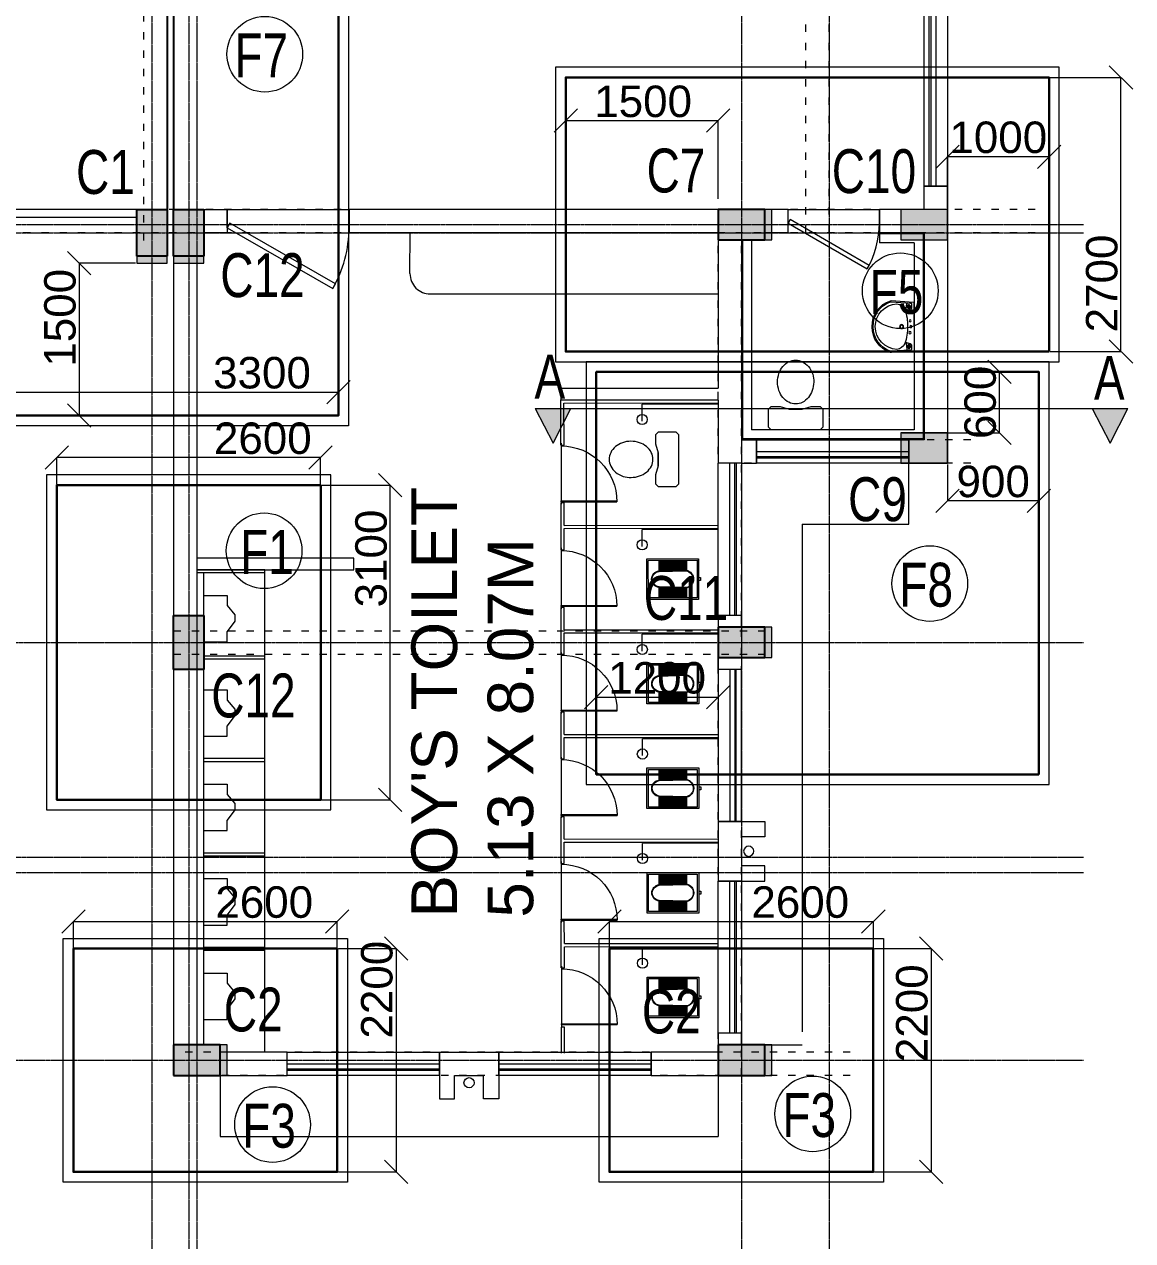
# Model space of a CAD drawing. Header units: inches. Extents: x 719368 to 6315912, y -2624014 to 446967.
# Drawn here: x 6030839 to 6041758, y -2143657 to -2131676 of the extents above; entities that cross this region are included whole.
import ezdxf
from ezdxf.lldxf.tags import DXFTag

# ---------------------------------------------------------------- set-up
doc = ezdxf.new("R2010")
doc.units = ezdxf.units.IN
doc.header["$LTSCALE"] = 20
doc.header["$MEASUREMENT"] = 0
doc.header["$PDMODE"] = 3
for name, pattern in [('ACAD_ISO03W100', [30, 12, -18]), ('CENTER', [2, 1.25, -0.25, 0.25, -0.25]), ('CENTER2', [1.125, 0.75, -0.125, 0.125, -0.125]), ('DASHED2', [0.375, 0.25, -0.125])]:
    doc.linetypes.add(name, pattern=pattern)
doc.layers.get('0').update_dxf_attribs({"color": 51, "lineweight": 30})
doc.layers.get('Defpoints').update_dxf_attribs({"lineweight": 25})
for name, color, linetype, lineweight in [('COL HATCH', 254, 'Continuous', 5), ('COL.FILL', 6, 'Continuous', 20), ('COLUMN', 2, 'Continuous', 25), ('CUBICAL TOILET', 160, 'Continuous', 9), ('DIM', 7, 'Continuous', 13), ('DOOR', 43, 'Continuous', 13), ('FIXTURE', 15, 'DASHDOT', 9), ('FOOTING', 73, 'Continuous', 30), ('GRID', 202, 'CENTER', 5), ('HACHE', 6, 'Continuous', 9), ('HIDDEN', 181, 'ACAD_ISO03W100', 18), ('PROJ.', 30, 'DASHED2', 13), ('Railing', 34, 'Continuous', 20), ('STAIR', 4, 'Continuous', 25), ('Text', 7, 'Continuous', 15), ('Ventilator', 6, 'DASHED', 20), ('WALL', 1, 'Continuous', 18), ('window', 71, 'Continuous', 18), ('Window-Wall', 7, 'Continuous', 20)]:
    doc.layers.add(name, color=color, linetype=linetype, lineweight=lineweight)
doc.layers.add('expension joint', color=248, linetype='Continuous')
doc.styles.add('BOLD', font='arial.ttf')
doc.styles.add('DIM SUMBI', font='arial.ttf')
doc.styles.add('L120', font='simplex.shx', dxfattribs={"height": 1})
tags = doc.linetypes.add('DASHDOT', pattern=[1, 0.5, -0.25, 0, -0.25]).pattern_tags.tags
tags[10:11] = [DXFTag(74, 4), DXFTag(75, 0), DXFTag(340, '0'), DXFTag(46, 1.0), DXFTag(50, 0.0), DXFTag(44, 0.0), DXFTag(45, 0.0)]
tags[8:9] = [DXFTag(74, 4), DXFTag(75, 0), DXFTag(340, '0'), DXFTag(46, 1.0), DXFTag(50, 0.0), DXFTag(44, 0.0), DXFTag(45, 0.0)]
tags[6:7] = [DXFTag(74, 4), DXFTag(75, 0), DXFTag(340, '0'), DXFTag(46, 1.0), DXFTag(50, 0.0), DXFTag(44, 0.0), DXFTag(45, 0.0)]
tags[4:5] = [DXFTag(74, 4), DXFTag(75, 0), DXFTag(340, '0'), DXFTag(46, 1.0), DXFTag(50, 0.0), DXFTag(44, 0.0), DXFTag(45, 0.0)]
tags = doc.linetypes.add('DASHED', pattern=[0.75, 0.5, -0.25]).pattern_tags.tags
tags[6:7] = [DXFTag(74, 4), DXFTag(75, 0), DXFTag(340, '0'), DXFTag(46, 1.0), DXFTag(50, 0.0), DXFTag(44, 0.0), DXFTag(45, 0.0)]
tags[4:5] = [DXFTag(74, 4), DXFTag(75, 0), DXFTag(340, '0'), DXFTag(46, 1.0), DXFTag(50, 0.0), DXFTag(44, 0.0), DXFTag(45, 0.0)]
doc.dimstyles.new('PL1', dxfattribs={"dimtxt": 275, "dimasz": 230, "dimexe": 0.18, "dimexo": 12, "dimgap": 30, "dimtad": 1, "dimjust": 1, "dimdec": 0, "dimzin": 0, "dimdsep": 46, "dimtxsty": 'BOLD', "dimblk": 'OBLIQUE', "dimcen": 0.09, "dimclrd": 256, "dimclre": 256, "dimadec": 0, "dimazin": 0, "dimtfac": 1, "dimtdec": 0, "dimtofl": 0, "dimtmove": 0, "dimatfit": 3, "dimfxl": 0.18, "dimtolj": 1, "dimtzin": 0, "dimlwd": -1, "dimlwe": -1, "dimarcsym": 0})

# ---------------------------------------------------------------- blocks, each defined once
blk = doc.blocks.new('C3')
at = {"layer": 'COLUMN'}
h = blk.add_hatch(color=7, dxfattribs=at)
h.dxf.hatch_style = 1
h.paths.add_polyline_path([(0.3, 0), (0, 0), (0, -0.53), (0.3, -0.53)])
for p, q in [((0, 0), (0, -0.53)), ((0.3, 0), (0, 0)), ((0.3, -0.53), (0.3, 0)), ((0, -0.53), (0.3, -0.53))]:
    blk.add_line(p, q, dxfattribs=at)
blk = doc.blocks.new('_Oblique')
at = {"layer": 'STAIR', "color": 0, "lineweight": -2}
blk.add_line((-0.5, -0.5), (0.5, 0.5), dxfattribs=at)
blk = doc.blocks.new('*D388')
at = {"layer": 'Defpoints', "color": 0, "transparency": 16777216}
for p in [(6031158, -2135943), (6031158, -2136215), (6033758, -2136215)]:
    blk.add_point(p, dxfattribs=at)
at = {"layer": 'DIM', "transparency": 16777216}
for p, q in [((6031158, -2136203), (6031158, -2135943)), ((6033758, -2135943), (6031158, -2135943)), ((6033758, -2136203), (6033758, -2135943))]:
    blk.add_line(p, q, dxfattribs=at)
at = {"layer": 'DIM', "transparency": 16777216, "xscale": 230, "yscale": 230, "zscale": 230, "rotation": 180}
blk.add_blockref('_Oblique', (6031158, -2135943), dxfattribs=at)
at = {"layer": 'DIM', "transparency": 16777216, "xscale": 230, "yscale": 230, "zscale": 230}
blk.add_blockref('_Oblique', (6033758, -2135943), dxfattribs=at)
at = {"layer": 'DIM', "color": 0, "transparency": 16777216, "insert": (6033188, -2135755), "char_height": 310, "attachment_point": 5, "style": 'BOLD'}
blk.add_mtext('\\A1;2600', dxfattribs=at)
blk = doc.blocks.new('*D389')
at = {"layer": 'Defpoints', "color": 0, "transparency": 16777216}
for p in [(6033520, -2136215), (6034444, -2136215), (6033512, -2139315)]:
    blk.add_point(p, dxfattribs=at)
at = {"layer": 'DIM', "transparency": 16777216}
for p, q in [((6033532, -2136215), (6034444, -2136215)), ((6034444, -2139315), (6034444, -2136215)), ((6033524, -2139315), (6034444, -2139315))]:
    blk.add_line(p, q, dxfattribs=at)
at = {"layer": 'DIM', "transparency": 16777216, "xscale": 230, "yscale": 230, "zscale": 230}
for p, rotation in [((6034444, -2136215), 90), ((6034444, -2139315), 270)]:
    blk.add_blockref('_Oblique', p, dxfattribs=dict(at, rotation=rotation))
at = {"layer": 'DIM', "color": 0, "transparency": 16777216, "insert": (6034256, -2136938), "char_height": 310, "attachment_point": 5, "rotation": 90, "style": 'BOLD'}
blk.add_mtext('\\A1;3100', dxfattribs=at)
blk = doc.blocks.new('*D390')
at = {"layer": 'Defpoints', "color": 0, "transparency": 16777216}
for p in [(6039203, -2140780), (6039203, -2142980), (6039772, -2142980)]:
    blk.add_point(p, dxfattribs=at)
at = {"layer": 'DIM', "transparency": 16777216}
for p, q in [((6039215, -2140780), (6039772, -2140780)), ((6039772, -2140780), (6039772, -2142980)), ((6039215, -2142980), (6039772, -2142980))]:
    blk.add_line(p, q, dxfattribs=at)
at = {"layer": 'DIM', "transparency": 16777216, "xscale": 230, "yscale": 230, "zscale": 230}
for p, rotation in [((6039772, -2140780), 90), ((6039772, -2142980), 270)]:
    blk.add_blockref('_Oblique', p, dxfattribs=dict(at, rotation=rotation))
at = {"layer": 'DIM', "color": 0, "transparency": 16777216, "insert": (6039584, -2141417), "char_height": 310, "attachment_point": 5, "rotation": 90, "style": 'BOLD'}
blk.add_mtext('\\A1;2200', dxfattribs=at)
blk = doc.blocks.new('*D391')
at = {"layer": 'Defpoints', "color": 0, "transparency": 16777216}
for p in [(6039203, -2140512), (6036603, -2141026), (6039203, -2141018)]:
    blk.add_point(p, dxfattribs=at)
at = {"layer": 'DIM', "transparency": 16777216}
for p, q in [((6036603, -2141014), (6036603, -2140512)), ((6036603, -2140512), (6039203, -2140512)), ((6039203, -2141006), (6039203, -2140512))]:
    blk.add_line(p, q, dxfattribs=at)
at = {"layer": 'DIM', "transparency": 16777216, "xscale": 230, "yscale": 230, "zscale": 230, "rotation": 180}
blk.add_blockref('_Oblique', (6036603, -2140512), dxfattribs=at)
at = {"layer": 'DIM', "transparency": 16777216, "xscale": 230, "yscale": 230, "zscale": 230}
blk.add_blockref('_Oblique', (6039203, -2140512), dxfattribs=at)
at = {"layer": 'DIM', "color": 0, "transparency": 16777216, "insert": (6038483, -2140324), "char_height": 310, "attachment_point": 5, "style": 'BOLD'}
blk.add_mtext('\\A1;2600', dxfattribs=at)
blk = doc.blocks.new('*D392')
at = {"layer": 'Defpoints', "color": 0, "transparency": 16777216}
for p in [(6033922, -2140780), (6033922, -2142980), (6034502, -2142980)]:
    blk.add_point(p, dxfattribs=at)
at = {"layer": 'DIM', "transparency": 16777216}
for p, q in [((6033934, -2140780), (6034502, -2140780)), ((6034502, -2140780), (6034502, -2142980)), ((6033934, -2142980), (6034502, -2142980))]:
    blk.add_line(p, q, dxfattribs=at)
at = {"layer": 'DIM', "transparency": 16777216, "xscale": 230, "yscale": 230, "zscale": 230}
for p, rotation in [((6034502, -2140780), 90), ((6034502, -2142980), 270)]:
    blk.add_blockref('_Oblique', p, dxfattribs=dict(at, rotation=rotation))
at = {"layer": 'DIM', "color": 0, "transparency": 16777216, "insert": (6034313, -2141185), "char_height": 310, "attachment_point": 5, "rotation": 90, "style": 'BOLD'}
blk.add_mtext('\\A1;2200', dxfattribs=at)
blk = doc.blocks.new('*D393')
at = {"layer": 'Defpoints', "color": 0, "transparency": 16777216}
for p in [(6033922, -2140512), (6031322, -2141026), (6033922, -2141018)]:
    blk.add_point(p, dxfattribs=at)
at = {"layer": 'DIM', "transparency": 16777216}
for p, q in [((6031322, -2141014), (6031322, -2140512)), ((6031322, -2140512), (6033922, -2140512)), ((6033922, -2141006), (6033922, -2140512))]:
    blk.add_line(p, q, dxfattribs=at)
at = {"layer": 'DIM', "transparency": 16777216, "xscale": 230, "yscale": 230, "zscale": 230, "rotation": 180}
blk.add_blockref('_Oblique', (6031322, -2140512), dxfattribs=at)
at = {"layer": 'DIM', "transparency": 16777216, "xscale": 230, "yscale": 230, "zscale": 230}
blk.add_blockref('_Oblique', (6033922, -2140512), dxfattribs=at)
at = {"layer": 'DIM', "color": 0, "transparency": 16777216, "insert": (6033202, -2140324), "char_height": 310, "attachment_point": 5, "style": 'BOLD'}
blk.add_mtext('\\A1;2600', dxfattribs=at)
blk = doc.blocks.new('*D394')
at = {"layer": 'Defpoints', "color": 0, "transparency": 16777216}
for p in [(6040934, -2132200), (6041643, -2132200), (6040934, -2134900)]:
    blk.add_point(p, dxfattribs=at)
at = {"layer": 'DIM', "transparency": 16777216}
for p, q in [((6040946, -2132200), (6041643, -2132200)), ((6041643, -2134900), (6041643, -2132200)), ((6040946, -2134900), (6041643, -2134900))]:
    blk.add_line(p, q, dxfattribs=at)
at = {"layer": 'DIM', "transparency": 16777216, "xscale": 230, "yscale": 230, "zscale": 230}
for p, rotation in [((6041643, -2132200), 90), ((6041643, -2134900), 270)]:
    blk.add_blockref('_Oblique', p, dxfattribs=dict(at, rotation=rotation))
at = {"layer": 'DIM', "color": 0, "transparency": 16777216, "insert": (6041455, -2134229), "char_height": 310, "attachment_point": 5, "rotation": 90, "style": 'BOLD'}
blk.add_mtext('\\A1;2700', dxfattribs=at)
blk = doc.blocks.new('*D395')
at = {"layer": 'Defpoints', "color": 0, "transparency": 16777216}
for p in [(6036173, -2132625), (6036173, -2133408), (6037673, -2133408)]:
    blk.add_point(p, dxfattribs=at)
at = {"layer": 'DIM', "transparency": 16777216}
for p, q in [((6036173, -2133396), (6036173, -2132625)), ((6036173, -2132625), (6037673, -2132625)), ((6037673, -2133396), (6037673, -2132625))]:
    blk.add_line(p, q, dxfattribs=at)
at = {"layer": 'DIM', "transparency": 16777216, "xscale": 230, "yscale": 230, "zscale": 230, "rotation": 180}
blk.add_blockref('_Oblique', (6036173, -2132625), dxfattribs=at)
at = {"layer": 'DIM', "transparency": 16777216, "xscale": 230, "yscale": 230, "zscale": 230}
blk.add_blockref('_Oblique', (6037673, -2132625), dxfattribs=at)
at = {"layer": 'DIM', "color": 0, "transparency": 16777216, "insert": (6036935, -2132437), "char_height": 310, "attachment_point": 5, "style": 'BOLD'}
blk.add_mtext('\\A1;1500', dxfattribs=at)
blk = doc.blocks.new('*D396')
at = {"layer": 'Defpoints', "color": 0, "transparency": 16777216}
for p in [(6040934, -2132980), (6039934, -2133500), (6040934, -2133500)]:
    blk.add_point(p, dxfattribs=at)
at = {"layer": 'DIM', "transparency": 16777216}
for p, q in [((6039934, -2133488), (6039934, -2132979)), ((6040934, -2132980), (6039934, -2132980)), ((6040934, -2133488), (6040934, -2132979))]:
    blk.add_line(p, q, dxfattribs=at)
at = {"layer": 'DIM', "transparency": 16777216, "xscale": 230, "yscale": 230, "zscale": 230, "rotation": 180}
blk.add_blockref('_Oblique', (6039934, -2132980), dxfattribs=at)
at = {"layer": 'DIM', "transparency": 16777216, "xscale": 230, "yscale": 230, "zscale": 230}
blk.add_blockref('_Oblique', (6040934, -2132980), dxfattribs=at)
at = {"layer": 'DIM', "color": 0, "transparency": 16777216, "insert": (6040434, -2132791), "char_height": 310, "attachment_point": 5, "style": 'BOLD'}
blk.add_mtext('\\A1;1000', dxfattribs=at)
blk = doc.blocks.new('*D397')
at = {"layer": 'Defpoints', "color": 0, "transparency": 16777216}
for p in [(6036473, -2137880), (6037673, -2137915), (6036473, -2138304)]:
    blk.add_point(p, dxfattribs=at)
at = {"layer": 'DIM', "transparency": 16777216}
for p, q in [((6036473, -2137892), (6036473, -2138304)), ((6037673, -2137927), (6037673, -2138304)), ((6036473, -2138304), (6037673, -2138304))]:
    blk.add_line(p, q, dxfattribs=at)
at = {"layer": 'DIM', "transparency": 16777216, "xscale": 230, "yscale": 230, "zscale": 230, "rotation": 180}
blk.add_blockref('_Oblique', (6036473, -2138304), dxfattribs=at)
at = {"layer": 'DIM', "transparency": 16777216, "xscale": 230, "yscale": 230, "zscale": 230}
blk.add_blockref('_Oblique', (6037673, -2138304), dxfattribs=at)
at = {"layer": 'DIM', "color": 0, "transparency": 16777216, "insert": (6037073, -2138115), "char_height": 310, "attachment_point": 5, "style": 'BOLD'}
blk.add_mtext('\\A1;1200', dxfattribs=at)
blk = doc.blocks.new('*D398')
at = {"layer": 'Defpoints', "color": 0, "transparency": 16777216}
for p in [(6039934, -2136000), (6040834, -2136000), (6040834, -2136370)]:
    blk.add_point(p, dxfattribs=at)
at = {"layer": 'DIM', "transparency": 16777216}
for p, q in [((6039934, -2136012), (6039934, -2136370)), ((6040834, -2136012), (6040834, -2136370)), ((6040834, -2136370), (6039934, -2136370))]:
    blk.add_line(p, q, dxfattribs=at)
at = {"layer": 'DIM', "transparency": 16777216, "xscale": 230, "yscale": 230, "zscale": 230, "rotation": 180}
blk.add_blockref('_Oblique', (6039934, -2136370), dxfattribs=at)
at = {"layer": 'DIM', "transparency": 16777216, "xscale": 230, "yscale": 230, "zscale": 230}
blk.add_blockref('_Oblique', (6040834, -2136370), dxfattribs=at)
at = {"layer": 'DIM', "color": 0, "transparency": 16777216, "insert": (6040384, -2136181), "char_height": 310, "attachment_point": 5, "style": 'BOLD'}
blk.add_mtext('\\A1;900', dxfattribs=at)
blk = doc.blocks.new('*D399')
at = {"layer": 'Defpoints', "color": 0, "transparency": 16777216}
for p in [(6039474, -2135100), (6040446, -2135100), (6039474, -2135700)]:
    blk.add_point(p, dxfattribs=at)
at = {"layer": 'DIM', "transparency": 16777216}
for p, q in [((6039486, -2135100), (6040446, -2135100)), ((6040446, -2135700), (6040446, -2135100)), ((6039486, -2135700), (6040446, -2135700))]:
    blk.add_line(p, q, dxfattribs=at)
at = {"layer": 'DIM', "transparency": 16777216, "xscale": 230, "yscale": 230, "zscale": 230}
for p, rotation in [((6040446, -2135100), 90), ((6040446, -2135700), 270)]:
    blk.add_blockref('_Oblique', p, dxfattribs=dict(at, rotation=rotation))
at = {"layer": 'DIM', "color": 0, "transparency": 16777216, "insert": (6040257, -2135400), "char_height": 310, "attachment_point": 5, "rotation": 90, "style": 'BOLD'}
blk.add_mtext('\\A1;600', dxfattribs=at)
blk = doc.blocks.new('*D404')
at = {"layer": 'Defpoints', "color": 0, "transparency": 16777216}
for p in [(6031945, -2134030), (6031379, -2135530), (6031945, -2135530)]:
    blk.add_point(p, dxfattribs=at)
at = {"layer": 'DIM', "transparency": 16777216}
for p, q in [((6031933, -2134030), (6031379, -2134030)), ((6031379, -2134030), (6031379, -2135530)), ((6031933, -2135530), (6031379, -2135530))]:
    blk.add_line(p, q, dxfattribs=at)
at = {"layer": 'DIM', "transparency": 16777216, "xscale": 230, "yscale": 230, "zscale": 230}
for p, rotation in [((6031379, -2134030), 90), ((6031379, -2135530), 270)]:
    blk.add_blockref('_Oblique', p, dxfattribs=dict(at, rotation=rotation))
at = {"layer": 'DIM', "color": 0, "transparency": 16777216, "insert": (6031191, -2134567), "char_height": 310, "attachment_point": 5, "rotation": 90, "style": 'BOLD'}
blk.add_mtext('\\A1;1500', dxfattribs=at)
blk = doc.blocks.new('*D405')
at = {"layer": 'Defpoints', "color": 0, "transparency": 16777216}
for p in [(6030633, -2135212), (6033933, -2135212), (6030633, -2135298)]:
    blk.add_point(p, dxfattribs=at)
at = {"layer": 'DIM', "transparency": 16777216}
for p, q in [((6030633, -2135224), (6030633, -2135299)), ((6033933, -2135224), (6033933, -2135299)), ((6030633, -2135298), (6033933, -2135298))]:
    blk.add_line(p, q, dxfattribs=at)
at = {"layer": 'DIM', "transparency": 16777216, "xscale": 230, "yscale": 230, "zscale": 230, "rotation": 180}
blk.add_blockref('_Oblique', (6030633, -2135298), dxfattribs=at)
at = {"layer": 'DIM', "transparency": 16777216, "xscale": 230, "yscale": 230, "zscale": 230}
blk.add_blockref('_Oblique', (6033933, -2135298), dxfattribs=at)
at = {"layer": 'DIM', "color": 0, "transparency": 16777216, "insert": (6033180, -2135110), "char_height": 310, "attachment_point": 5, "style": 'BOLD'}
blk.add_mtext('\\A1;3300', dxfattribs=at)
blk = doc.blocks.new('New Shaft')
at = {"layer": 'FIXTURE'}
blk.add_circle((0.327, -0.302), 0.05, dxfattribs=at)
at = {"layer": 'WALL'}
for p, q in [((0.035, 0), (0.62, 0)), ((0.035, 0), (0.035, -0.46)), ((0.62, 0), (0.62, -0.46)), ((0.185, -0.46), (0.185, -0.23)), ((0.185, -0.23), (0.47, -0.23)), ((0.47, -0.46), (0.47, -0.23)), ((0.035, -0.46), (0.185, -0.46)), ((0.62, -0.46), (0.47, -0.46))]:
    blk.add_line(p, q, dxfattribs=at)
blk = doc.blocks.new('*U81')
for p, q in [((0, 0), (0, 6)), ((40, 0), (40, 6))]:
    blk.add_line(p, q)
blk.add_lwpolyline([(0, 0), (34.64, -20), (35.52, -18.48), (0.88, 1.52)], close=True)
blk.add_arc((0, 0), 40, 330, 360)
blk = doc.blocks.new('New Doors')
at = {"layer": 'DOOR'}
blk.add_line((0, 0.18), (1.199, 0.18), dxfattribs=at)
at = {"layer": 'DOOR', "xscale": 0.0299845412869386, "yscale": 0.0299845412869386, "zscale": 0.0299845412869386}
blk.add_blockref('*U81', (0, 0), dxfattribs=at)
blk = doc.blocks.new('VENTILATOR')
at = {"layer": 'Ventilator', "ltscale": 0.02}
for p, q in [((-0.18, -1.5), (-0.18, 0)), ((-0.165, 0), (-0.165, -1.5))]:
    blk.add_line(p, q, dxfattribs=at)
at = {"layer": 'Window-Wall'}
for p, q in [((-0.23, 0), (0, 0)), ((-0.23, -1.5), (-0.23, 0)), ((-0.115, 0), (-0.115, -1.5)), ((0, 0), (0, -1.5)), ((-0.23, -1.5), (0, -1.5))]:
    blk.add_line(p, q, dxfattribs=at)
blk = doc.blocks.new('Urinal 1')
for p, q in [((0, 9), (9, 9)), ((0, 9), (0, -9)), ((9, 9), (9, 5)), ((12, 1), (9, 5)), ((12, -1.5), (12, 1)), ((9, -5), (12, -1.5)), ((0, -9), (9, -9)), ((9, -9), (9, -5))]:
    blk.add_line(p, q)
blk = doc.blocks.new('RH 1200')
for p, q in [((20.99, 0), (20.99, 43.31)), ((21.65, 0), (21.65, 43.31)), ((-21.65, 0), (21.65, 0)), ((21.65, 0), (20.99, 0))]:
    blk.add_line(p, q)
at = {"extrusion": (0, 0, -1)}
blk.add_ellipse((21.65, 0), major_axis=(-30.62, 30.62), ratio=1, start_param=5.497787, end_param=7.068583, dxfattribs=at)
blk = doc.blocks.new('GHH')
at = {"layer": 'DOOR', "ltscale": 20}
blk.add_line((3289.697, -299.103), (3289.697, -299.853), dxfattribs=at)
at = {"layer": 'DOOR', "ltscale": 20, "xscale": 0.015874999996413, "yscale": 0.015874999996413, "zscale": 0.015874999996413, "rotation": 270}
blk.add_blockref('RH 1200', (3289.697, -299.479), dxfattribs=at)
blk = doc.blocks.new('RSA CL6')
for p, q in [((5.51, 3.48), (5.51, 7.28)), ((5.91, 3.47), (5.91, 7.28)), ((6.3, 3.46), (6.3, 7.28)), ((6.69, 3.45), (6.69, 7.28)), ((7.09, 3.44), (7.09, 7.28)), ((7.48, 3.43), (7.48, 7.28)), ((7.87, 3.42), (7.87, 7.28)), ((8.27, 3.41), (8.27, 7.28)), ((8.66, 3.4), (8.66, 7.28)), ((9.06, 3.39), (9.06, 7.28)), ((9.45, 3.38), (9.45, 7.28)), ((9.84, 3.37), (9.84, 7.28)), ((10.24, 3.36), (10.24, 7.28)), ((10.63, 3.35), (10.63, 7.28)), ((11.02, 3.34), (11.02, 7.28)), ((11.42, 3.33), (11.42, 7.28)), ((11.81, 3.32), (11.81, 7.28)), ((12.2, 3.31), (12.2, 7.28)), ((12.6, 3.31), (12.6, 7.28)), ((12.99, 3.3), (12.99, 7.28)), ((13.39, 3.29), (13.39, 7.28)), ((13.78, 3.28), (13.78, 7.28)), ((14.17, 3.27), (14.17, 7.28)), ((14.57, 3.26), (14.57, 7.28)), ((14.96, 3.25), (14.96, 7.28)), ((15.35, 3.24), (15.35, 7.28)), ((15.75, 3.23), (15.75, 7.28)), ((16.14, 3.22), (16.14, 7.28)), ((16.14, 7.28), (16.14, 3.22)), ((5.51, -7.28), (5.51, -3.47)), ((5.91, -7.28), (5.91, -3.45)), ((6.3, -7.28), (6.3, -3.44)), ((6.69, -7.28), (6.69, -3.43)), ((7.09, -7.28), (7.09, -3.42)), ((7.48, -7.28), (7.48, -3.41)), ((7.87, -7.28), (7.87, -3.4)), ((8.27, -7.28), (8.27, -3.39)), ((8.66, -7.28), (8.66, -3.38)), ((9.06, -7.28), (9.06, -3.37)), ((9.45, -7.28), (9.45, -3.36)), ((9.84, -7.28), (9.84, -3.34)), ((10.24, -7.28), (10.24, -3.33)), ((10.63, -7.28), (10.63, -3.32)), ((11.02, -7.28), (11.02, -3.31)), ((11.42, -7.28), (11.42, -3.3)), ((11.81, -7.28), (11.81, -3.29)), ((12.2, -7.28), (12.2, -3.28)), ((12.6, -7.28), (12.6, -3.27)), ((12.99, -7.28), (12.99, -3.26)), ((13.39, -7.28), (13.39, -3.24)), ((13.78, -7.28), (13.78, -3.23)), ((14.17, -7.28), (14.17, -3.22)), ((14.57, -7.28), (14.57, -3.21)), ((14.96, -7.28), (14.96, -3.2)), ((15.35, -7.28), (15.35, -3.19)), ((15.75, -7.28), (15.75, -3.18)), ((16.14, -3.17), (16.14, -7.28)), ((16.14, -7.28), (16.14, -3.17))]:
    blk.add_line(p, q)
for points in [[(0.79, 7.87), (20.87, 7.87), (20.87, -7.87), (0.79, -7.87)], [(1.38, 7.28), (20.28, 7.28), (20.28, -7.28), (1.38, -7.28)]]:
    blk.add_lwpolyline(points, close=True)
blk.add_lwpolyline([(0.79, -0.59), (0, -0.59), (0, 0.59), (0.79, 0.59)])
for points in [[(5.51, 3.48), (16.14, 3.22, -0.899983), (16.14, -3.17), (5.54, -3.47, -0.799392)], [(5.53, 3.28), (16.13, 3.02, -0.897689), (16.12, -2.97), (5.56, -3.27, -0.793494), (5.53, 3.28)]]:
    blk.add_lwpolyline(points, format="xyb", close=True)
blk = doc.blocks.new('ENGLISH SHEET')
at = {"layer": 'FIXTURE'}
for p, q in [((4663.798, 251.204), (4663.773, 251.179)), ((4663.773, 251.179), (4663.773, 250.696)), ((4663.976, 251.204), (4663.798, 251.204)), ((4664.002, 251.179), (4663.976, 251.204)), ((4664.002, 251.09), (4664.002, 251.179)), ((4663.976, 251.001), (4664.002, 251.09)), ((4663.976, 250.874), (4663.976, 251.001)), ((4663.976, 251.001), (4663.976, 250.874)), ((4664.002, 250.785), (4663.976, 250.874)), ((4664.002, 250.696), (4664.002, 250.785)), ((4663.773, 250.696), (4663.798, 250.67)), ((4663.798, 250.67), (4663.976, 250.67)), ((4663.976, 250.67), (4664.002, 250.696))]:
    blk.add_line(p, q, dxfattribs=at)
blk.add_lwpolyline([(4664.459, 250.937, 0.117036), (4664.443, 251.003, 0.104338), (4664.396, 251.063, 0.09029), (4664.321, 251.105, 0.09898), (4664.243, 251.115, 0.08237), (4664.159, 251.101, 0.09029), (4664.09, 251.063, 0.104338), (4664.043, 251.003, 0.117036), (4664.027, 250.937, 0.117036), (4664.043, 250.871, 0.104338), (4664.09, 250.811, 0.09029), (4664.159, 250.773, 0.08237), (4664.243, 250.759, 0.08237), (4664.327, 250.773, 0.09029), (4664.396, 250.811, 0.104338), (4664.443, 250.871, 0.117036)], format="xyb", close=True, dxfattribs=at)
blk = doc.blocks.new('RSA BASIN 9')
for points in [[(-0.1, -16.2, 0.340881), (10.04, -9, 0.074195), (10.06, -8.89), (9.53, 0), (-9.54, 0), (-10.02, -8.77, 0.082611), (-9.96, -9.15, 0.330812), (-0.1, -16.2)], [(0, -15.03, 0.391482), (8.86, -6.67, 0.252869), (6.53, -3.51, 0.087242), (0.02, -2.46, 0.079484), (-6.53, -3.51, 0.2542), (-8.82, -6.67, 0.39026), (0, -15.03)], [(-8.57, -1.96, -0.907437), (-8.45, -1.81), (-7.52, -2.57, -0.907437), (-7.64, -2.72)], [(-8.2, -1.64, -0.907437), (-8.07, -1.49), (-7.14, -2.25, -0.907437), (-7.27, -2.4)], [(-7.82, -1.32, -0.907437), (-7.7, -1.17), (-6.77, -1.93, -0.907437), (-6.89, -2.08)], [(7.82, -1.32, 0.907437), (7.7, -1.17), (6.77, -1.93, 0.907437), (6.89, -2.08)], [(8.2, -1.64, 0.907437), (8.07, -1.49), (7.14, -2.25, 0.907437), (7.27, -2.4)], [(8.57, -1.96, 0.907437), (8.45, -1.81), (7.52, -2.57, 0.907437), (7.64, -2.72)]]:
    blk.add_lwpolyline(points, format="xyb", close=True)
for points in [[(-5.93, -3.31), (-6.16, -2.95, -0.183787), (-6.22, -2.68, 0.126662), (-6.25, -2.43), (-6.59, -1.44, 0.35453), (-7.05, -0.98), (-8.75, -0.98, 0.414214), (-9.14, -1.37), (-9.56, -9.09, 0.329849), (-0.07, -15.81, 0.338736), (9.65, -8.94, 0.075632), (9.66, -8.82), (9.14, -1.37, 0.414214), (8.75, -0.98), (7.05, -0.98, 0.35453), (6.59, -1.44), (6.25, -2.43, 0.126662), (6.22, -2.68, -0.183787), (6.16, -2.95), (5.93, -3.31)], [(-6.18, -3.39), (-6.24, -3.29, 0.220542), (-6.52, -3.11), (-8.75, -2.78, -0.361119), (-9.19, -2.35)], [(6.18, -3.39), (6.24, -3.29, -0.220542), (6.52, -3.11), (8.75, -2.78, 0.358803), (9.21, -2.33, 0.358803)]]:
    blk.add_lwpolyline(points, format="xyb")
for centre, radius in [((-2.35, -1.56), 0.399), ((0, -4.82), 0.771), ((0, -4.82), 0.602), ((0, -1.23), 0.399), ((2.28, -1.51), 0.399)]:
    blk.add_circle(centre, radius)
blk = doc.blocks.new('A$C0E890EBD')
at = {"layer": 'COL HATCH', "linetype": 'CENTER2'}
h = blk.add_hatch(color=3, dxfattribs=at)
h.dxf.hatch_style = 1
h.paths.add_polyline_path([(100.8284, 8.53), (101.1284, 8.53), (101.1284, 8.07), (100.8284, 8.07)])
h = blk.add_hatch(color=3, dxfattribs=at)
h.dxf.hatch_style = 1
h.paths.add_polyline_path([(101.1909, 8.53), (101.4909, 8.53), (101.4909, 8.07), (101.1909, 8.07)])
h = blk.add_hatch(color=3, dxfattribs=at)
h.dxf.hatch_style = 1
h.paths.add_polyline_path([(106.5558, 8.53), (106.5558, 8.23), (107.0158, 8.23), (107.0158, 8.53)])
at = {"layer": 'COL HATCH'}
h = blk.add_hatch(color=3, dxfattribs=at)
h.dxf.hatch_style = 1
h.paths.add_polyline_path([(101.1909, 4.53), (101.4909, 4.53), (101.4909, 4), (101.1909, 4)])
at = {"layer": 'COL HATCH', "linetype": 'CENTER2'}
h = blk.add_hatch(color=3, dxfattribs=at)
h.dxf.hatch_style = 1
h.paths.add_polyline_path([(106.5558, 4.415), (106.5558, 4.115), (107.0158, 4.115), (107.0158, 4.415)])
h = blk.add_hatch(color=3, dxfattribs=at)
h.dxf.hatch_style = 1
h.paths.add_polyline_path([(101.1909, 0.3), (101.1909, 0), (101.6509, 0), (101.6509, 0.3)])
h = blk.add_hatch(color=3, dxfattribs=at)
h.dxf.hatch_style = 1
h.paths.add_polyline_path([(106.5558, 0.3), (106.5558, 0), (107.0158, 0), (107.0158, 0.3)])
at = {"layer": 'COLUMN', "color": 3}
for p, q in [((101.1909, 4), (101.1909, 4.53)), ((101.1909, 4.53), (101.4909, 4.53)), ((101.4909, 4.53), (101.4909, 4)), ((101.4909, 4), (101.1909, 4))]:
    blk.add_line(p, q, dxfattribs=at)
at = {"layer": 'COLUMN', "color": 3, "linetype": 'CENTER2'}
for points in [[(100.8284, 8.53), (101.1284, 8.53), (101.1284, 8.07), (100.8284, 8.07), (100.8284, 8.53)], [(101.1909, 8.53), (101.4909, 8.53), (101.4909, 8.07), (101.1909, 8.07), (101.1909, 8.53)], [(106.5558, 8.53), (106.5558, 8.23), (107.0158, 8.23), (107.0158, 8.53), (106.5558, 8.53)], [(106.5558, 4.415), (106.5558, 4.115), (107.0158, 4.115), (107.0158, 4.415), (106.5558, 4.415)], [(101.1909, 0.3), (101.1909, 0), (101.6509, 0), (101.6509, 0.3), (101.1909, 0.3)], [(106.5558, 0.3), (106.5558, 0), (107.0158, 0), (107.0158, 0.3), (106.5558, 0.3)]]:
    blk.add_lwpolyline(points, dxfattribs=at)
at = {"layer": 'CUBICAL TOILET'}
for p, q in [((105.0086, 6.2083), (105.0083, 6.653)), ((105.0383, 6.623), (106.5558, 6.624)), ((105.0386, 6.2083), (105.0383, 6.623)), ((105.0086, 6.2083), (105.0386, 6.2083)), ((105.0091, 5.418), (105.0089, 5.6387)), ((105.0389, 5.6387), (105.0089, 5.6387)), ((105.0391, 5.418), (105.0389, 5.6387)), ((105.0092, 5.1783), (105.0091, 5.418)), ((105.0391, 5.418), (106.5591, 5.419)), ((105.0391, 5.388), (106.5591, 5.389)), ((105.0392, 5.1783), (105.0391, 5.388)), ((105.0092, 5.1783), (105.0392, 5.1783)), ((105.0098, 4.388), (105.0096, 4.6087)), ((105.0396, 4.6087), (105.0096, 4.6087)), ((105.0398, 4.388), (105.0396, 4.6087)), ((105.0099, 4.1483), (105.0098, 4.388)), ((105.0398, 4.388), (106.556, 4.389)), ((105.0398, 4.358), (106.556, 4.359)), ((105.0399, 4.1483), (105.0398, 4.358)), ((105.0099, 4.1483), (105.0399, 4.1483)), ((105.0104, 3.358), (105.0103, 3.5787)), ((105.0403, 3.5787), (105.0103, 3.5787)), ((105.0404, 3.358), (105.0403, 3.5787)), ((105.0106, 3.1183), (105.0104, 3.358)), ((105.0404, 3.358), (106.5604, 3.359)), ((105.0404, 3.328), (106.5604, 3.329)), ((105.0406, 3.1183), (105.0404, 3.328)), ((105.0106, 3.1183), (105.0406, 3.1183)), ((105.0111, 2.328), (105.0109, 2.5487)), ((105.0409, 2.5487), (105.0109, 2.5487)), ((105.0411, 2.328), (105.0409, 2.5487)), ((105.0112, 2.0883), (105.0111, 2.328)), ((105.0411, 2.328), (106.5611, 2.329)), ((105.0411, 2.298), (106.5611, 2.299)), ((105.0412, 2.0883), (105.0411, 2.298)), ((105.0112, 2.0883), (105.0412, 2.0883)), ((105.0118, 1.298), (105.0116, 1.5187)), ((105.0416, 1.5187), (105.0116, 1.5187)), ((105.0418, 1.298), (105.0416, 1.5187)), ((105.0119, 1.0583), (105.0118, 1.298)), ((105.0418, 1.298), (106.5618, 1.299)), ((105.0418, 1.268), (106.5618, 1.269)), ((105.0419, 1.0583), (105.0418, 1.268)), ((105.0119, 1.0583), (105.0419, 1.0583)), ((105.0124, 0.2203), (105.0123, 0.476)), ((105.0423, 0.476), (105.0123, 0.476)), ((105.0424, 0.2203), (105.0423, 0.476))]:
    blk.add_line(p, q, dxfattribs=at)
at = {"layer": 'expension joint'}
for p, q in [((101.1284, 11.88), (101.1284, 8.53)), ((101.1909, 11.88), (101.1909, 8.53))]:
    blk.add_line(p, q, dxfattribs=at)
at = {"layer": 'FIXTURE'}
for p, q in [((103.5211, 7.8975), (103.5212, 8.3002)), ((103.7213, 7.6976), (106.5558, 7.6976)), ((102.0901, 4.9502), (101.4197, 4.9502)), ((102.0897, 4.9802), (101.4209, 4.9802)), ((101.4897, 2.4602), (101.4897, 4.9502)), ((102.0897, 0.2302), (102.0897, 4.9802)), ((102.09, 4.13), (101.49, 4.13)), ((102.09, 4.1), (101.49, 4.1)), ((101.4897, 0.3002), (101.4897, 4.0352)), ((102.0901, 3.1202), (101.4901, 3.1202)), ((102.0901, 3.0902), (101.4901, 3.0902)), ((102.0904, 2.1902), (101.4904, 2.1902)), ((102.0904, 2.1602), (101.4904, 2.1602)), ((102.0908, 1.2602), (101.4908, 1.2602)), ((102.0908, 1.2302), (101.4908, 1.2302))]:
    blk.add_line(p, q, dxfattribs=at)
at = {"layer": 'FIXTURE', "ltscale": 0.05}
for p, q in [((106.5558, 6.6115), (105.8083, 6.611)), ((105.8084, 6.4452), (105.8083, 6.611)), ((106.5591, 5.3765), (105.8091, 5.376)), ((105.8092, 5.2102), (105.8091, 5.376)), ((106.556, 4.3465), (105.8098, 4.346)), ((105.8099, 4.1802), (105.8098, 4.346)), ((106.5604, 3.3165), (105.8104, 3.316)), ((105.8106, 3.1502), (105.8104, 3.316)), ((106.5611, 2.2865), (105.8111, 2.286)), ((105.8112, 2.1202), (105.8111, 2.286)), ((106.5618, 1.2565), (105.8118, 1.256)), ((105.8119, 1.0902), (105.8118, 1.256))]:
    blk.add_line(p, q, dxfattribs=at)
for centre in [(105.8084, 6.461), (105.8092, 5.226), (105.8099, 4.196), (105.8105, 3.166), (105.8112, 2.136), (105.8119, 1.106)]:
    blk.add_circle(centre, 0.05, dxfattribs=at)
at = {"layer": 'FIXTURE'}
blk.add_arc((103.7211, 7.8976), 0.2, 180.03713, 270.03713, dxfattribs=at)
at = {"layer": 'PROJ.'}
for p, q in [((108.4362, 5.43), (108.4362, 6.03)), ((107.3858, 5.43), (108.4362, 5.43)), ((107.3858, 5.43), (107.3858, 0.3)), ((106.7858, 0.3), (107.3858, 0.3)), ((101.6509, 0), (101.6509, -0.6)), ((106.5558, 0), (106.5558, -0.6)), ((101.6509, -0.6), (106.5558, -0.6))]:
    blk.add_line(p, q, dxfattribs=at)
at = {"layer": 'Railing'}
for p, q in [((100.8284, 8.53), (97.8584, 8.53)), ((100.8284, 8.45), (97.8584, 8.45)), ((108.5767, 8.29), (108.1458, 8.29)), ((108.1458, 8.29), (108.1458, 8.2)), ((108.5767, 8.29), (108.5767, 6.27)), ((106.7958, 8.23), (106.7958, 6.27)), ((106.8858, 8.23), (106.8858, 6.36)), ((108.4867, 8.2), (108.1458, 8.2)), ((108.4867, 8.2), (108.4867, 6.36)), ((108.4867, 6.36), (106.8858, 6.36)), ((108.5767, 6.27), (106.7958, 6.27))]:
    blk.add_line(p, q, dxfattribs=at)
at = {"layer": 'WALL'}
for p, q in [((106.5558, 8.53), (102.9203, 8.5302)), ((102.9203, 8.5302), (102.9203, 8.3002)), ((108.5867, 8.53), (108.1458, 8.53)), ((108.1458, 8.53), (108.1458, 8.3)), ((108.8167, 8.53), (108.8167, 6.03)), ((106.5558, 8.3), (102.9203, 8.3002)), ((107.2458, 8.3), (107.0158, 8.3)), ((108.5867, 8.3), (108.1458, 8.3)), ((108.5867, 8.3), (108.5867, 6.26)), ((106.5558, 8.23), (106.5558, 6.768)), ((106.7858, 8.23), (106.7858, 6.26)), ((101.1909, 8.07), (101.1909, 0.3)), ((101.4209, 8.07), (101.4209, 5.0952)), ((105.0084, 6.768), (106.556, 6.768)), ((105.0083, 6.653), (106.556, 6.653)), ((106.5558, 6.653), (106.5558, 6.03)), ((106.7858, 6.26), (106.9362, 6.26)), ((106.9362, 6.26), (106.9362, 6.03)), ((108.4362, 6.26), (108.4362, 6.03)), ((108.5867, 6.26), (108.4362, 6.26)), ((106.7858, 6.03), (106.5558, 6.03)), ((106.7858, 6.03), (106.9362, 6.03)), ((108.8167, 6.03), (108.4362, 6.03)), ((101.4209, 4.9802), (101.4209, 0.3))]:
    blk.add_line(p, q, dxfattribs=at)
at = {"layer": 'WALL', "linetype": 'CENTER2'}
blk.add_line((105.0084, 6.768), (105.0083, 6.653), dxfattribs=at)
at = {"layer": 'WALL'}
for points in [[(108.5867, 8.76), (108.8167, 8.76), (108.8167, 8.53)], [(108.5867, 8.53), (108.5867, 8.76)], [(101.4909, 8.53), (101.7209, 8.53), (101.7209, 8.3), (101.4909, 8.3), (101.4909, 8.53)], [(101.4209, 4.9802), (102.9674, 4.9802), (102.9674, 5.0952), (101.4209, 5.0952)], [(106.7858, 4.53), (106.5558, 4.53), (106.5558, 4.415), (106.7858, 4.415), (106.7858, 4.53)], [(106.7858, 4), (106.5558, 4), (106.5558, 4.115), (106.7858, 4.115), (106.7858, 4)], [(106.7858, 0.415), (106.5558, 0.415), (106.5558, 0.3), (106.7858, 0.3), (106.7858, 0.415)], [(101.6509, 0.23), (101.6509, 0), (102.3108, 0), (102.3108, 0.23), (101.6509, 0.23)], [(105.8958, 0.23), (105.8958, 0), (106.5558, 0), (106.5558, 0.23), (105.8958, 0.23)]]:
    blk.add_lwpolyline(points, dxfattribs=at)
at = {"layer": 'WALL', "linetype": 'CENTER2'}
blk.add_lwpolyline([(107.2458, 8.3), (107.2458, 8.53), (107.0158, 8.53), (107.0158, 8.3)], dxfattribs=at)
at = {"layer": 'window'}
for p, q in [((108.6367, 8.76), (108.6367, 11.65)), ((108.6517, 11.65), (108.6517, 8.76))]:
    blk.add_line(p, q, dxfattribs=at)
at = {"layer": 'Window-Wall'}
for p, q in [((108.5867, 8.76), (108.5867, 11.65)), ((108.7017, 11.65), (108.7017, 8.76)), ((108.8167, 11.65), (108.8167, 8.76)), ((108.8167, 8.76), (108.5867, 8.76))]:
    blk.add_line(p, q, dxfattribs=at)
at = {"layer": 'DOOR', "xscale": 0.8000000001374484, "yscale": 0.8000000001374484, "zscale": 0.8000000001374484, "rotation": 0.03572769329324655}
for p in [(-2526.8975, 243.8675), (-2526.8969, 242.8375), (-2526.8962, 241.8075), (-2526.8955, 240.7775), (-2526.8949, 239.7475), (-2526.8942, 238.7175)]:
    blk.add_blockref('GHH', p, dxfattribs=at)
at = {"layer": 'FIXTURE', "ltscale": 10000, "extrusion": (0, 0, -1), "xscale": 0.02543261667546474, "yscale": 0.02543261667546474, "zscale": -0.0254326166754069, "rotation": 89.95360362113973}
blk.add_blockref('RSA BASIN 9', (-108.4867, 7.3757), dxfattribs=at)
at = {"layer": 'FIXTURE', "extrusion": (0, 0, -1), "zscale": -1, "rotation": 90.05129373375074}
blk.add_blockref('ENGLISH SHEET', (147.7923, -4657.1865), dxfattribs=at)
at = {"layer": 'FIXTURE', "extrusion": (0, 0, -1), "xscale": -1, "zscale": -1, "rotation": 179.8744537984219}
blk.add_blockref('ENGLISH SHEET', (-4769.3806, 267.2249), dxfattribs=at)
at = {"layer": 'FIXTURE', "extrusion": (0, 0, -1), "xscale": -0.02539999999589984, "yscale": 0.02539999999589782, "zscale": -0.02539999999589984, "rotation": 179.9628737661411}
for p in [(-106.3844, 4.8888), (-106.3851, 3.8588), (-106.3858, 2.8288), (-106.3864, 1.7988), (-106.3871, 0.7688)]:
    blk.add_blockref('RSA CL6', p, dxfattribs=at)
at = {"layer": 'FIXTURE', "xscale": -0.02539999999498832, "yscale": 0.02539999999498832, "zscale": 0.0253999999949883, "rotation": 180}
for p in [(101.4897, 4.5002), (101.4897, 3.5702), (101.4901, 2.6402), (101.4904, 1.7102), (101.4908, 0.7802)]:
    blk.add_blockref('Urinal 1', p, dxfattribs=at)
at = {"layer": 'WALL'}
for name, p in [('New Doors', (101.7209, 8.3503)), ('New Shaft', (103.7758, 0.23))]:
    blk.add_blockref(name, p, dxfattribs=at)
at = {"layer": 'WALL', "linetype": 'CENTER2', "xscale": 0.7503866670708703, "yscale": 0.7503866670708703, "zscale": 0.7503866670708703}
blk.add_blockref('New Doors', (107.2458, 8.395), dxfattribs=at)
at = {"layer": 'WALL'}
for p, rotation in [((106.9362, 6.26), 90), ((106.5558, 4.53), 180), ((106.5558, 0.415), 180), ((102.3108, 0.23), 90), ((104.3958, 0.23), 90)]:
    blk.add_blockref('VENTILATOR', p, dxfattribs=dict(at, rotation=rotation))
at = {"layer": 'WALL', "xscale": -1}
blk.add_blockref('VENTILATOR', (106.5558, 4), dxfattribs=at)
at = {"layer": 'WALL', "xscale": -1, "rotation": 90}
blk.add_blockref('New Shaft', (106.5558, 2.535), dxfattribs=at)
at = {"layer": 'Text', "lineweight": 30, "insert": (103.5349, 1.3796), "char_height": 0.45, "width": 4.703075, "attachment_point": 1, "rotation": 90, "style": 'L120'}
blk.add_mtext("{\\fArial|b0|i0|c0|p34; BOY'S TOILET\\P 5.13 X 8.07M}", dxfattribs=at)

msp = doc.modelspace()

# ---------------------------------------------------------------- hatches: boundary and pattern name
at = {"layer": 'COL.FILL'}
for points in [[(6031945.4818, -2134029.5333), (6032245.4818, -2134029.5333), (6032245.4818, -2133499.5333), (6031945.4818, -2133499.5333)], [(6032307.9818, -2134029.5333), (6032607.9818, -2134029.5333), (6032607.9818, -2133499.5333), (6032307.9818, -2133499.5333)], [(6037672.882, -2133799.5333), (6038202.882, -2133799.5333), (6038202.882, -2133499.5333), (6037672.882, -2133499.5333)], [(6039933.7946, -2133499.5333), (6039933.7946, -2133799.5333), (6039473.7946, -2133799.5333), (6039473.7946, -2133499.5333)], [(6039933.7946, -2135699.5334), (6039933.7946, -2135999.5334), (6039473.7946, -2135999.5334), (6039473.7946, -2135699.5334)], [(6032307.9818, -2138029.5333), (6032607.9818, -2138029.5333), (6032607.9818, -2137499.5333), (6032307.9818, -2137499.5333)], [(6037672.882, -2137914.5333), (6038202.882, -2137914.5333), (6038202.882, -2137614.5333), (6037672.882, -2137614.5333)], [(6032307.9818, -2142029.5333), (6032837.9818, -2142029.5333), (6032837.9818, -2141729.5333), (6032307.9818, -2141729.5333)], [(6038202.882, -2142029.5344), (6037672.882, -2142029.5344), (6037672.882, -2141729.5344), (6038202.882, -2141729.5344)]]:
    msp.add_hatch(color=256, dxfattribs=at).paths.add_polyline_path(points)
at = {"layer": 'DIM'}
for points in [[(6035870.6969, -2135460.6775), (6036049.4328, -2135800.9889), (6036223.7339, -2135460.6775)], [(6041536.601, -2135800.9889), (6041357.8652, -2135460.6775), (6041710.9021, -2135460.6775)]]:
    msp.add_hatch(color=256, dxfattribs=at).paths.add_polyline_path(points)

# ---------------------------------------------------------------- linework, layer by layer
at = {"layer": 'COL.FILL'}
for points in [[(6032245.4818, -2133499.5333), (6031945.4818, -2133499.5333), (6031945.4818, -2134029.5333), (6032245.4818, -2134029.5333)], [(6032307.9818, -2134029.5333), (6032607.9818, -2134029.5333), (6032607.9818, -2133499.5333), (6032307.9818, -2133499.5333)], [(6038202.882, -2133799.5333), (6038202.882, -2133499.5333), (6037672.882, -2133499.5333), (6037672.882, -2133799.5333)], [(6039933.7946, -2133799.5333), (6039933.7946, -2133499.5333), (6039473.7946, -2133499.5333), (6039473.7946, -2133799.5333)], [(6039933.7946, -2135999.5334), (6039933.7946, -2135699.5334), (6039473.7946, -2135699.5334), (6039473.7946, -2135999.5334)], [(6032307.9818, -2138029.5333), (6032607.9818, -2138029.5333), (6032607.9818, -2137499.5333), (6032307.9818, -2137499.5333)], [(6038202.882, -2137914.5333), (6038202.882, -2137614.5333), (6037672.882, -2137614.5333), (6037672.882, -2137914.5333)], [(6032837.9818, -2142029.5333), (6032837.9818, -2141729.5333), (6032307.9818, -2141729.5333), (6032307.9818, -2142029.5333)], [(6038202.882, -2142029.5344), (6038202.882, -2141729.5344), (6037672.882, -2141729.5344), (6037672.882, -2142029.5344)]]:
    msp.add_lwpolyline(points, close=True, dxfattribs=at)
at = {"layer": 'DIM'}
for p, q in [((6035870.6969, -2135460.6775), (6041710.9021, -2135460.6775)), ((6035870.6969, -2135460.6775), (6036049.4328, -2135800.9889)), ((6036049.4328, -2135800.9889), (6036223.7339, -2135460.6775)), ((6041357.8652, -2135460.6775), (6041536.601, -2135800.9889)), ((6041536.601, -2135800.9889), (6041710.9021, -2135460.6775))]:
    msp.add_line(p, q, dxfattribs=at)
at = {"layer": 'expension joint'}
for p, q in [((6032245.4818, -2130149.5333), (6032245.4818, -2133499.5333)), ((6032307.9818, -2130149.5333), (6032307.9818, -2133499.5333))]:
    msp.add_line(p, q, dxfattribs=at)
at = {"layer": 'FOOTING'}
for points in [[(6033932.5293, -2128119.5333), (6033932.5293, -2135529.5333), (6030632.5293, -2135529.5333), (6030632.5293, -2128119.5333)], [(6040933.7946, -2134899.5334), (6040933.7946, -2132199.5334), (6036172.882, -2132199.5334), (6036172.882, -2134899.5334)], [(6040833.7946, -2139064.5333), (6040833.7946, -2135099.5334), (6036472.882, -2135099.5334), (6036472.882, -2139064.5333)], [(6033758.4483, -2136214.5333), (6031158.4483, -2136214.5333), (6031158.4483, -2139314.5333), (6033758.4483, -2139314.5333)], [(6033921.6652, -2140779.5333), (6033921.6652, -2142979.5333), (6031321.6652, -2142979.5333), (6031321.6652, -2140779.5333)], [(6039202.882, -2140779.5344), (6039202.882, -2142979.5344), (6036602.882, -2142979.5344), (6036602.882, -2140779.5344)]]:
    msp.add_lwpolyline(points, close=True, dxfattribs=at)
at = {"layer": 'GRID', "ltscale": 0.05}
for p, q in [((6032095.4818, -2115272.6697), (6032095.4818, -2155060.0232)), ((6032457.9818, -2115272.6697), (6032457.9818, -2155624.8161)), ((6037902.882, -2115272.6697), (6037902.882, -2155060.0232)), ((6038767.9818, -2115272.6697), (6038767.9818, -2155060.0232)), ((5925637.0672, -2133729.5333), (6041274.9246, -2133729.5333)), ((5926274.7986, -2137764.5344), (6041274.9246, -2137764.5344)), ((5925637.0672, -2140029.488), (6041274.9246, -2140029.488)), ((5926274.7986, -2141879.5344), (6041274.9246, -2141879.5344))]:
    msp.add_line(p, q, dxfattribs=at)
at = {"layer": 'GRID', "color": 190, "ltscale": 0.05}
for p, q in [((6032537.9818, -2115272.6697), (6032537.9818, -2155060.0232)), ((5925637.0672, -2133649.5344), (6041274.9246, -2133649.5344)), ((5925637.0672, -2139879.5333), (6041274.9246, -2139879.5333))]:
    msp.add_line(p, q, dxfattribs=at)
at = {"layer": 'HACHE'}
for points in [[(6034032.5293, -2128019.5333), (6034032.5293, -2135629.5333), (6030532.5293, -2135629.5333), (6030532.5293, -2128019.5333)], [(6041033.7946, -2134999.5334), (6041033.7946, -2132099.5334), (6036072.882, -2132099.5334), (6036072.882, -2134999.5334)], [(6040933.7946, -2139164.5333), (6040933.7946, -2134999.5334), (6036372.882, -2134999.5334), (6036372.882, -2139164.5333)], [(6033858.4483, -2136114.5333), (6031058.4483, -2136114.5333), (6031058.4483, -2139414.5333), (6033858.4483, -2139414.5333)], [(6034021.6652, -2140679.5333), (6034021.6652, -2143079.5333), (6031221.6652, -2143079.5333), (6031221.6652, -2140679.5333)], [(6039302.882, -2140679.5344), (6039302.882, -2143079.5344), (6036502.882, -2143079.5344), (6036502.882, -2140679.5344)]]:
    msp.add_lwpolyline(points, close=True, dxfattribs=at)
at = {"layer": 'HIDDEN', "linetype": 'ACAD_ISO03W100', "ltscale": 0.3}
for p, q in [((6032307.9818, -2121619.5333), (6032307.9818, -2141729.5333)), ((6032537.9818, -2121619.5333), (6032537.9818, -2141729.5333)), ((6038537.9818, -2133729.5218), (6038537.9818, -2121619.5333)), ((6038767.9818, -2133729.523), (6038767.9818, -2121619.5333)), ((6032015.4818, -2133806.8933), (6032015.4818, -2123619.5333)), ((6032245.4818, -2133805.4743), (6032245.4818, -2123619.5333)), ((6039933.7946, -2129919.5333), (6039933.7946, -2133499.5344)), ((6039703.7946, -2133499.5344), (6039703.7946, -2130149.5718)), ((6040798.8944, -2133499.5333), (6002700.4819, -2133499.3389)), ((6039933.7946, -2133499.5344), (6039933.7946, -2135999.5344)), ((6040798.8891, -2133729.5333), (6002700.4819, -2133729.3389)), ((6039703.7946, -2133729.5344), (6039703.7946, -2135769.5344)), ((6037672.882, -2142029.5344), (6037672.882, -2133799.5333)), ((6037902.882, -2142029.5333), (6037902.882, -2133799.5333)), ((6032537.9818, -2133959.5333), (6032537.9818, -2141729.5333)), ((6040163.7946, -2135769.5334), (6037902.882, -2135769.5334)), ((6040163.7946, -2135999.5334), (6037902.882, -2135999.5334)), ((6032307.9818, -2137649.5333), (6038202.882, -2137649.5333)), ((6032307.9818, -2137879.5333), (6038202.882, -2137879.5333)), ((6038976.2481, -2141799.5333), (6032307.9818, -2141799.5333)), ((6038976.2481, -2142029.5333), (6032307.9818, -2142029.5333))]:
    msp.add_line(p, q, dxfattribs=at)
at = {"layer": 'Text'}
for centre in [(6033207.9743, -2131971.0123), (6039468.618, -2134300.7223), (6033201.3444, -2136861.4594), (6039759.3388, -2137184.6482), (6038606.4469, -2142408.4745), (6033284.3407, -2142513.6989)]:
    msp.add_circle(centre, 372.7728, dxfattribs=at)
at = {"layer": 'WALL'}
for p, q in [((6039553.3383, -2135769.5334), (6039553.3383, -2135999.5334)), ((6039703.7946, -2135769.5334), (6039553.3383, -2135769.5334)), ((6039933.7946, -2135999.5334), (6039553.3383, -2135999.5334))]:
    msp.add_line(p, q, dxfattribs=at)

# ---------------------------------------------------------------- block references
at = {"color": 0, "xscale": 1000, "yscale": 1000, "zscale": 1000}
msp.add_blockref('A$C0E890EBD', (5931117.1028, -2142029.5333), dxfattribs=at)
at = {"layer": 'COLUMN', "color": 5, "xscale": -1000, "yscale": 1000, "zscale": 1000}
msp.add_blockref('C3', (6032607.9818, -2137499.5333), dxfattribs=at)
at = {"layer": 'WALL', "color": 5, "xscale": -1000, "yscale": 1000, "zscale": 1000}
msp.add_blockref('C3', (6032607.9818, -2137499.5333), dxfattribs=at)

# ---------------------------------------------------------------- texts
at = {"layer": 'Text', "style": 'DIM SUMBI', "width": 0.75}
for s, p in [('F7', (6032908.7585, -2132198.5733)), ('C1', (6031348.2658, -2133346.9457)), ('C7', (6036969.158, -2133332.4086)), ('C10', (6038793.7215, -2133338.7315)), ('C12', (6032769.4678, -2134363.1089)), ('F5', (6039166.9687, -2134528.2832)), ('A', (6035864.7714, -2135362.6742)), ('A', (6041376.5444, -2135374.3342)), ('C9', (6038954.5357, -2136570.0161)), ('F1', (6032964.7369, -2137089.0203)), ('F8', (6039459.4594, -2137412.2092)), ('C11', (6036942.864, -2137542.872)), ('C12', (6032680.5226, -2138503.229)), ('C2', (6032804.5699, -2141596.5617)), ('C2', (6036922.7242, -2141615.9893)), ('F3', (6038307.2311, -2142636.0355)), ('F3', (6032985.1249, -2142741.2599))]:
    msp.add_text(s, height=432.432, dxfattribs=at).set_placement(p)

# ---------------------------------------------------------------- dimensions: what is measured, and where the dimension line sits
at = {"layer": 'DIM'}
for base, p1, p2, angle, picture, middle in [((6041643.0734, -2132199.5334), (6040933.7946, -2134899.5334), (6040933.7946, -2132199.5334), 90, '*D394', (6041643.0734, -2134228.6987)), ((6031379.374, -2135529.5333), (6031945.4818, -2134029.5333), (6031945.4818, -2135529.5333), 90, '*D404', (6031379.374, -2134567.121)), ((6040445.5798, -2135099.5334), (6039473.7946, -2135699.5334), (6039473.7946, -2135099.5334), 270, '*D399', (6040445.5798, -2135399.5334)), ((6031158.4483, -2135943.2089), (6033758.4483, -2136214.5333), (6031158.4483, -2136214.5333), 180, '*D388', (6033187.6136, -2135943.2089)), ((6034444.1452, -2136214.5333), (6033512.4306, -2139314.5333), (6033520.2427, -2136214.5333), 270, '*D389', (6034444.1452, -2136938.3536)), ((6033921.6652, -2140512.0056), (6031321.6652, -2141025.551), (6033921.6652, -2141017.7389), 180, '*D393', (6033201.9264, -2140512.0056)), ((6039202.882, -2140512.0067), (6036602.882, -2141025.5521), (6039202.882, -2141017.7399), 180, '*D391', (6038483.1433, -2140512.0067)), ((6034501.5867, -2142979.5333), (6033921.6652, -2140779.5333), (6033921.6652, -2142979.5333), 270, '*D392', (6034501.5867, -2141185.2937)), ((6039771.887, -2142979.5344), (6039202.882, -2140779.5344), (6039202.882, -2142979.5344), 270, '*D390', (6039771.887, -2141416.6123))]:
    dim = msp.add_linear_dim(base=base, p1=p1, p2=p2, angle=angle, dimstyle='PL1', override={"dimtxt": 310}, dxfattribs=at)
    dim.commit()
    dim.dimension.update_dxf_attribs({"geometry": picture, "text_midpoint": middle, "dimtype": 160})
for base, p1, p2, picture, middle in [((6036172.882, -2132625.1791), (6037672.882, -2133407.9041), (6036172.882, -2133407.9041), '*D395', (6036935.116, -2132436.9015)), ((6040933.7946, -2132979.551), (6039933.7946, -2133499.5333), (6040933.7946, -2133499.5333), '*D396', (6040433.7946, -2132791.2734)), ((6030632.5293, -2135298.3493), (6033932.5293, -2135212.0998), (6030632.5293, -2135212.0998), '*D405', (6033180.2783, -2135109.966)), ((6040833.7946, -2136369.7565), (6039933.7946, -2135999.5334), (6040833.7946, -2135999.5334), '*D398', (6040383.7946, -2136181.4788)), ((6036472.882, -2138303.6418), (6037672.882, -2137914.5333), (6036472.882, -2137879.5333), '*D397', (6037072.882, -2138115.3641))]:
    dim = msp.add_linear_dim(base=base, p1=p1, p2=p2, angle=180, dimstyle='PL1', override={"dimtxt": 310}, dxfattribs=at)
    dim.commit()
    dim.dimension.update_dxf_attribs({"geometry": picture, "text_midpoint": middle})

doc.saveas('drawing.dxf')
